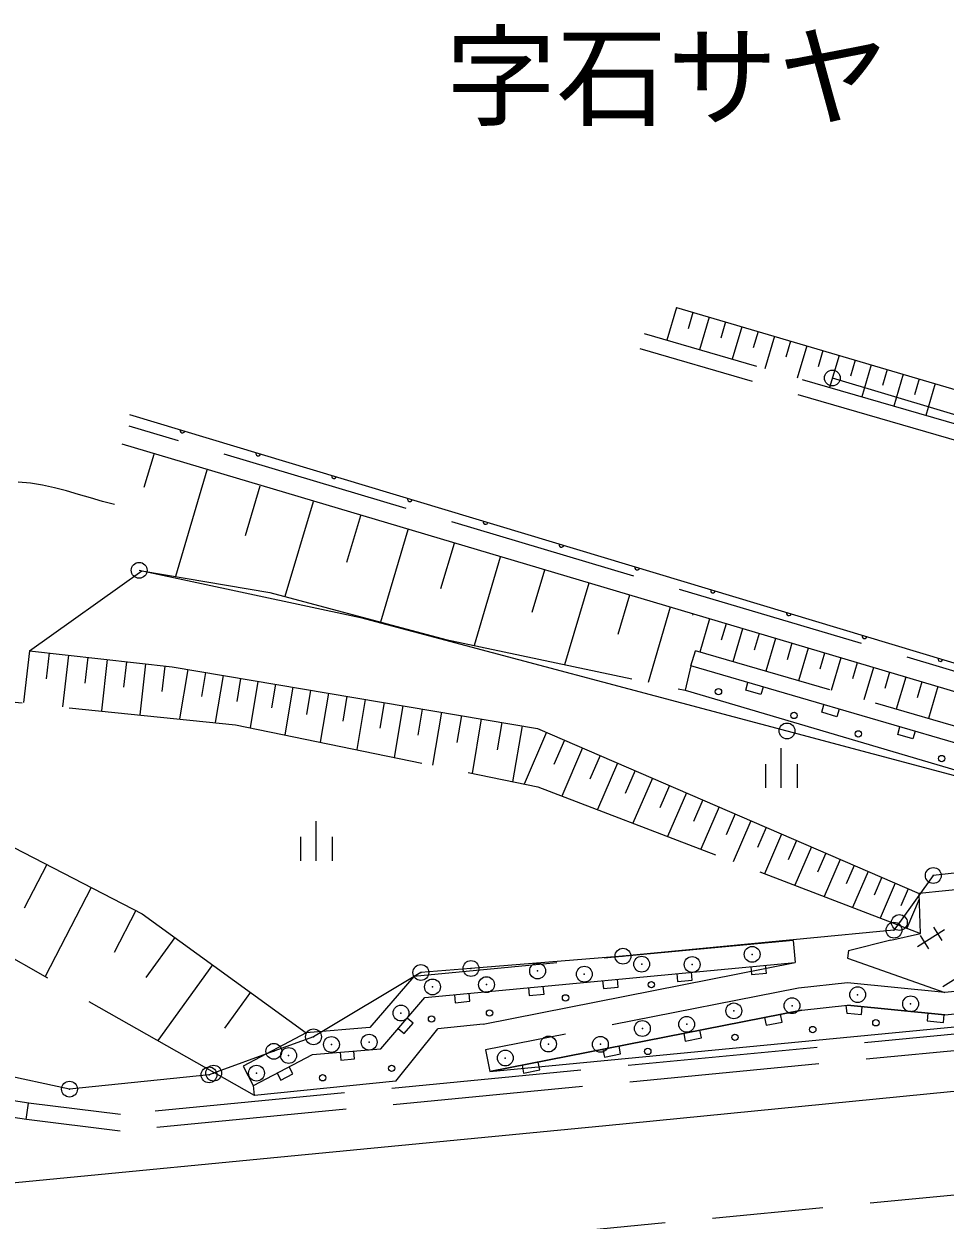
# Model space of a CAD drawing. Units: millimetres, scale not verified. Extents: x 39999 to 679983, y 20000 to 379991.
# Drawn here: x 462744 to 491833, y 290626 to 328408 of the extents above; entities that cross this region are included whole.
import ezdxf
from ezdxf.enums import TextEntityAlignment as Align

# ---------------------------------------------------------------- set-up
doc = ezdxf.new("R2010")
doc.units = ezdxf.units.MM
doc.header["$LTSCALE"] = 999.975
doc.header["$PDMODE"] = 32
doc.header["$PDSIZE"] = 500
doc.linetypes.add('CHAIN', pattern=[18.5, 12, -1.5, 3.5, -1.5])
doc.linetypes.add('DASHED', pattern=[7.5, 6, -1.5])
for name, color, linetype, lineweight in [('D-BMK', 2, 'CHAIN', 13), ('M-BGD', 7, 'Continuous', 13), ('M-BMK-ROW', 1, 'Continuous', 13)]:
    doc.layers.add(name, color=color, linetype=linetype, lineweight=lineweight)
doc.layers.add('M-BMK-HTXT', color=7, linetype='Continuous')
doc.styles.add('ＭＳ ゴシック', font='')
doc.styles.get('ＭＳ ゴシック').set_extended_font_data('MS Gothic')

# ---------------------------------------------------------------- blocks, each defined once
blk = doc.blocks.new('ﾌﾟﾛｯﾄﾏｰｸ-02')
at = {"color": 1, "linetype": 'Continuous', "lineweight": 13}
blk.add_circle((0, 0), 0.5, dxfattribs=at)

msp = doc.modelspace()

# ---------------------------------------------------------------- linework, layer by layer
at = {"layer": 'D-BMK'}
msp.add_line((471054.4, 289394.6), (569096.9, 298848.1), dxfattribs=at)
at = {"layer": 'M-BGD'}
for p, q in [((483350, 319450.3), (483045.6, 318416)), ((483350, 319450.3), (510330.1, 311509.8)), ((483867.1, 319298.1), (483715.2, 318781.9)), ((484384.3, 319145.9), (484081, 318115.4)), ((484899.5, 318994.3), (484748.1, 318479.9)), ((485414.8, 318842.6), (485112.6, 317815.8)), ((485928.2, 318691.5), (485777.4, 318179)), ((486441.6, 318540.4), (486140.5, 317517.3)), ((486953.1, 318389.9), (486802.9, 317879.2)), ((487464.7, 318239.3), (487164.7, 317219.9)), ((487974.4, 318089.3), (487824.7, 317580.5)), ((488484.1, 317939.3), (488185.2, 316923.5)), ((488992, 317789.8), (488842.8, 317282.8)), ((489499.9, 317640.3), (489202, 316628.2)), ((490005.9, 317491.4), (489857.3, 316986.3)), ((490512, 317342.5), (490215.2, 316334)), ((491016.2, 317194.1), (490868.1, 316690.7)), ((491520.4, 317045.7), (491224.7, 316040.8)), ((502921.3, 304958.4), (466086.7, 316065.3)), ((501835.1, 304431.4), (465845, 315129.9)), ((466841.5, 314803.6), (466534.8, 313765.6)), ((468518.5, 314308.1), (467527.4, 310954)), ((470195.6, 313812.5), (469729.8, 312236.1)), ((471872.6, 313316.9), (470987.3, 310320.8)), ((473370.7, 312874.3), (472933.9, 311396)), ((474868.8, 312431.6), (474006.9, 309514.6)), ((476327.3, 312000.6), (475902, 310561.4)), ((477785.8, 311569.6), (476960, 308775.2)), ((479183, 311156.8), (478786.4, 309814.5)), ((480580.3, 310743.9), (479819.5, 308169.3)), ((481867.6, 310363.5), (481502.2, 309126.8)), ((483154.9, 309983.1), (482454, 307611)), ((483871.6, 309771.3), (483859.8, 309731.7)), ((484395.8, 309615.7), (484084.7, 308567.2)), ((484917.3, 309461), (484762.1, 308938.1)), ((485438.8, 309306.2), (485129.3, 308263.2)), ((485957.6, 309152.3), (485803.2, 308632.1)), ((486476.3, 308998.3), (486168.5, 307960.8)), ((486995.1, 308844.4), (486841.6, 308327)), ((487513.9, 308690.4), (487207.6, 307658.3)), ((462921.1, 308610), (462735.1, 306969.8)), ((462921.1, 308610), (467423.1, 308099.5)), ((463536.2, 308540.3), (463443.5, 307722.9)), ((464151.3, 308470.5), (463966.5, 306841.3)), ((464762.2, 308401.2), (464670.1, 307589.4)), ((465373.2, 308332), (465189.7, 306713.7)), ((488029.9, 308537.3), (487877.2, 308022.6)), ((488546, 308384.1), (488241.3, 307357.5)), ((465980, 308263.1), (465888.6, 307456.7)), ((466586.8, 308194.3), (466404.6, 306587)), ((467189.6, 308126), (467098.8, 307325)), ((467423.1, 308099.5), (478965.1, 306153.6)), ((467919.2, 308015.9), (467656.3, 306456.4)), ((483806.9, 308127.3), (483621, 307363.8)), ((502289.4, 302748.4), (483806.9, 308127.3)), ((489059.3, 308231.8), (488907.4, 307719.9)), ((489572.6, 308079.5), (489269.6, 307058.3)), ((468477.6, 307921.7), (468349.1, 307159.6)), ((469035.9, 307827.6), (468784.9, 306338.7)), ((469585.4, 307735), (469462.8, 307007.9)), ((470134.8, 307642.3), (469887.8, 306177.2)), ((485537.2, 307363.4), (485607.1, 307603.4)), ((490083.2, 307928), (489932.1, 307418.7)), ((490593.8, 307776.4), (490292.4, 306760.6)), ((491101.8, 307625.7), (490951.4, 307119.1)), ((470684.2, 307549.7), (470559.1, 306807.3)), ((471233.7, 307457.1), (470980, 305952.6)), ((471797.8, 307362), (471669.3, 306599.6)), ((472362, 307266.9), (472101.6, 305722)), ((483621, 307363.8), (501757, 301995.8)), ((486017.3, 307223.7), (485537.2, 307363.4)), ((486087.1, 307463.7), (486017.3, 307223.7)), ((491609.7, 307475), (491309.8, 306464.5)), ((472941.3, 307169.2), (472809.4, 306386.4)), ((473520.7, 307071.5), (473253.2, 305485.2)), ((474115.5, 306971.2), (473980, 306167.4)), ((474710.4, 306870.9), (474435.8, 305242)), ((487937.6, 306664.8), (488007.4, 306904.9)), ((475321.3, 306768), (475182.1, 305942.6)), ((475932.1, 306665), (475650.1, 304992.3)), ((476559.4, 306559.2), (476416.5, 305711.7)), ((477186.6, 306453.5), (476897.1, 304735.9)), ((488417.6, 306525.1), (487937.6, 306664.8)), ((488487.5, 306765.1), (488417.6, 306525.1)), ((477830.7, 306344.9), (477684, 305474.6)), ((478474.8, 306236.3), (478177.5, 304472.6)), ((478965.1, 306153.6), (491013, 300942.8)), ((490337.9, 305966.2), (490407.8, 306206.3)), ((490887.8, 306066.6), (490818, 305826.5)), ((479245.2, 306032.5), (478538.5, 304398.4)), ((479814.9, 305786.1), (479481.2, 305014.4)), ((490818, 305826.5), (490337.9, 305966.2)), ((480384.6, 305539.7), (479727.6, 304020.5)), ((480936.9, 305300.8), (480613.4, 304552.9)), ((486657.8, 304281.5), (486657.8, 305531.5)), ((481489.1, 305062), (480852.2, 303589.4)), ((486157.8, 305031.5), (486157.8, 304281.5)), ((487157.8, 305031.5), (487157.8, 304281.5)), ((482041.3, 304823.2), (481727.9, 304098.5)), ((482593.5, 304584.3), (481976.8, 303158.4)), ((483128.2, 304353), (482824.7, 303651.4)), ((483662.9, 304121.8), (483065.8, 302741)), ((484180.7, 303897.8), (483886.9, 303218.4)), ((484698.5, 303673.9), (484120.2, 302336.9)), ((485199.9, 303457), (484915.3, 302799.1)), ((471973.9, 301976.5), (471973.9, 303226.4)), ((485701.3, 303240.2), (485141.3, 301945.5)), ((486186.8, 303030.2), (485911.2, 302393.1)), ((471473.9, 302726.4), (471473.9, 301976.5)), ((472473.8, 302726.4), (472473.8, 301976.5)), ((486672.3, 302820.2), (486130.1, 301566.5)), ((462426.5, 302391.4), (466474.3, 300298.4)), ((487142.4, 302616.9), (486875.6, 302000)), ((487612.5, 302413.5), (487087.5, 301199.6)), ((488067.8, 302216.6), (487809.4, 301619.3)), ((488523, 302019.7), (488014.6, 300844.2)), ((501757, 301995.8), (491013, 300942.8)), ((463462.3, 301855.8), (462749.3, 300476.7)), ((488963.8, 301829.1), (488713.6, 301250.6)), ((489404.6, 301638.4), (488912.3, 300500.2)), ((489831.5, 301453.8), (489589.2, 300893.7)), ((490258.3, 301269.2), (489781.6, 300167)), ((464869.3, 301128.3), (463414.3, 298314.5)), ((490671.6, 301090.4), (490437.1, 300548.1)), ((491020, 300761.4), (490623.4, 299844.4)), ((491062.2, 299675.3), (491013.8, 300941.6)), ((466276.2, 300400.9), (465592.4, 299078.5)), ((466474.3, 300298.4), (471657.2, 296545.1)), ((490120.3, 299471.9), (491062.2, 299675.3)), ((490964.1, 299270.5), (491812.1, 299800.4)), ((491467.7, 299879.9), (491732.6, 299455.9)), ((467505.9, 299551.4), (466592.1, 298289.6)), ((488779.3, 299140.1), (490119.6, 299473.1)), ((491043.7, 299615), (491308.6, 299191)), ((488779.3, 299140.1), (488755.5, 298899.3)), ((488755.5, 298899.3), (491824.7, 297815.6)), ((468701.6, 298685.5), (466969.8, 296294.1)), ((475401.1, 297652.5), (487102.2, 298765.8)), ((477244.1, 296811.4), (487102.2, 298765.8)), ((485698.1, 298632.2), (485721.7, 298383.3)), ((486189.8, 298427.9), (486166.1, 298676.7)), ((491759, 297998.5), (492607, 298528.4)), ((481017.6, 298186.9), (481041.3, 297938)), ((481509.3, 297982.6), (481485.7, 298231.4)), ((483357.8, 298409.6), (483381.5, 298160.7)), ((483381.5, 298160.7), (483849.6, 298205.2)), ((483849.6, 298205.2), (483825.9, 298454.1)), ((485721.7, 298383.3), (486189.8, 298427.9)), ((491822.4, 297113.7), (503201.4, 298169.9)), ((469897.3, 297819.6), (469079.2, 296689.9)), ((476337.2, 297741.6), (476360.9, 297492.7)), ((476828.9, 297537.2), (476805.2, 297786.1)), ((477454.6, 295313.7), (503283.3, 297813.4)), ((478677.4, 297964.2), (478701.1, 297715.4)), ((478701.1, 297715.4), (479169.1, 297759.9)), ((479169.1, 297759.9), (479145.5, 298008.8)), ((481041.3, 297938), (481509.3, 297982.6)), ((474010.9, 296031.8), (475401.1, 297652.5)), ((474010.9, 296031.8), (475401.1, 297652.5)), ((476360.9, 297492.7), (476828.9, 297537.2)), ((487309.2, 297257.6), (488754.8, 297411.4)), ((487309.2, 297257.6), (488754.8, 297411.4)), ((488700.4, 297405.6), (488726.9, 297157)), ((488754.8, 297411.4), (491822.4, 297113.7)), ((491823.1, 297112.5), (488755.8, 297411.1)), ((489194, 297117.6), (489218.1, 297366.4)), ((475034.5, 296841.2), (474844.8, 297003.9)), ((477454.6, 295313.7), (487309.2, 297257.6)), ((487309.2, 297257.6), (477454.6, 295313.7)), ((486130.2, 297025), (486178.6, 296779.8)), ((486688.9, 296880.4), (486640.5, 297125.7)), ((488726.9, 297157), (488756, 297160.1)), ((488756, 297160.1), (489194, 297117.6)), ((491289, 297165.4), (491264.9, 296916.6)), ((491782.6, 296866.3), (491806.8, 297115.2)), ((474487.3, 295014.6), (475817.8, 296661.4)), ((474566.6, 296679.6), (474756.4, 296516.9)), ((474756.4, 296516.9), (475034.5, 296841.2)), ((477244.1, 296811.4), (475817.8, 296661.4)), ((484137.2, 296377.1), (484088.9, 296622.4)), ((486178.6, 296779.8), (486688.9, 296880.4)), ((491264.9, 296916.6), (491782.6, 296866.3)), ((483578.5, 296521.7), (483626.9, 296276.4)), ((483626.9, 296276.4), (484137.2, 296377.1)), ((469989, 294871.8), (471856.9, 295858.9)), ((469989, 294871.8), (471855.7, 295858.1)), ((471855.7, 295858.1), (474010.9, 296031.8)), ((471856.9, 295858.9), (474010.9, 296031.8)), ((472732.4, 295928.8), (472752.4, 295679.6)), ((473178.3, 295713.9), (473158.2, 295963.1)), ((481026.9, 296018.4), (481075.3, 295773.1)), ((481075.3, 295773.1), (481585.6, 295873.8)), ((481585.6, 295873.8), (481537.2, 296119)), ((471239.1, 295249.6), (471122.3, 295470.6)), ((472752.4, 295679.6), (473178.3, 295713.9)), ((478475.2, 295515), (478523.6, 295269.8)), ((479033.9, 295370.4), (478985.6, 295615.7)), ((470744.5, 295271), (470861.3, 295050)), ((470861.3, 295050), (471239.1, 295249.6)), ((478523.6, 295269.8), (479033.9, 295370.4)), ((462820.6, 293801), (454842.6, 295029.1)), ((470023.7, 294560), (469989, 294871.8)), ((474489.2, 295014.1), (470023.7, 294560))]:
    msp.add_line(p, q, dxfattribs=at)
at = {"layer": 'M-BGD', "linetype": 'DASHED'}
for p, q in [((507498.6, 311315.3), (482341.6, 318620.5)), ((507359.2, 310835.1), (482202.2, 318140.3)), ((503573, 304563), (466063.2, 315705.3)), ((462921.1, 308610), (466462.1, 311134.5)), ((466462.1, 311134.5), (470506.2, 310449.2)), ((470506.2, 310449.2), (476070.4, 308963.7)), ((476070.4, 308963.7), (483621, 307363.8)), ((483806.9, 308127.3), (483946.6, 308607.4)), ((502594.9, 303180.2), (483946.6, 308607.4)), ((456714, 307569.1), (469429.7, 306271.4)), ((469429.7, 306271.4), (478976.6, 304308.3)), ((478976.6, 304308.3), (491061.4, 299676.5)), ((470022.6, 294559.3), (461742.3, 299264.6)), ((487036.7, 299461.4), (487102.2, 298765.8)), ((517706.6, 298437.9), (465786.7, 293437.4)), ((477320.1, 296000.2), (477454.6, 295313.7)), ((469662, 295490.7), (469988, 294872)), ((462819.4, 293800.2), (462891.8, 294316.1)), ((465787.7, 293437.2), (462820.6, 293801))]:
    msp.add_line(p, q, dxfattribs=at)
at = {"layer": 'M-BGD'}
for points in [[(465608, 313231.1), (465227.8, 313327.3), (464849.1, 313435), (464471, 313547.4), (464092.6, 313657.5), (463713, 313758.3), (463331.3, 313842.8), (462946.5, 313904.2), (462557.7, 313935.4)], [(462899.7, 294314.9), (454859.2, 295552.7), (451885.2, 295287.2)], [(373055.3, 283209.7), (383304.6, 284194), (394175.8, 285230.6), (405036.4, 286277.9), (415893.1, 287325.7), (426753.6, 288369.9), (437599.6, 289421.1), (448451.3, 290462.2), (459304.6, 291509.1), (470204.9, 292558.3), (481120.9, 293616.8), (492001.9, 294690.9), (498145.1, 295238.1)]]:
    msp.add_lwpolyline(points, dxfattribs=at)
at = {"layer": 'M-BGD', "linetype": 'DASHED'}
for points in [[(487036.7, 299461.4), (475053.7, 298322.6), (473667.4, 296706.4), (471657.2, 296545.1), (469662, 295490.7)], [(517656.8, 298955.4), (465794.5, 293960.2), (462883.8, 294317.1)], [(503136.6, 298866.9), (491824.7, 297815.6), (488752.4, 298114.7), (487204.8, 297949.1), (477320.1, 296000.2)]]:
    msp.add_lwpolyline(points, dxfattribs=at)
at = {"layer": 'M-BGD'}
for centre in [(484677.2, 307315.2), (487064.2, 306565), (489091.8, 305983.1), (491728.1, 305203.7), (482559.4, 298061.5), (479847.9, 297643.9), (475615.4, 296977.6), (477446.5, 297166.6), (487654.6, 296645.3), (489646.9, 296857.1), (485198, 296396.7), (482444.5, 295952.8), (474356.3, 295420.9), (472175.7, 295120.6)]:
    msp.add_circle(centre, 100, dxfattribs=at)
for centre in [(467749.6, 315563.9), (470143, 314842.2), (472536.5, 314120.4), (474930, 313398.7), (477323.5, 312677), (479717, 311955.3), (482110.5, 311233.6), (484504, 310511.9), (486897.5, 309790.1), (489291, 309068.4), (491684.5, 308346.7)]:
    msp.add_arc(centre, 75, 163.22025, 343.22025, dxfattribs=at)
for p in [(485743.2, 299017.9), (482252.8, 298708.1), (483846.5, 298700), (478964.9, 298495.5), (480441.1, 298394.6), (475645.3, 297990.3), (477353.7, 298063.7), (489072.2, 297745.5), (474650.9, 297164.3), (485163.1, 297232.5), (487000.3, 297396.1), (490744.7, 297455.4), (483673.7, 296808.6), (482275.4, 296675.6), (472454.4, 296171.8), (473646.8, 296244.5), (479307.2, 296185.2), (480949, 296178.1), (471102.6, 295824.2), (477945.7, 295743.8), (470086.3, 295267.1)]:
    msp.add_point(p, dxfattribs=at)
at = {"layer": 'M-BMK-ROW', "color": 30}
for points in [[(518058.9, 313459.2), (513631.5, 313293.7), (513142.8, 313662.1), (511738, 313347), (509270.1, 311534.8), (503889.9, 312541.3), (488273.7, 317224.2)], [(466382.1, 311150.4), (473367.7, 309659.7), (486841.4, 306076.7), (500315, 302493.7), (501756.9, 301995.7), (503573, 304562.9), (515122.9, 305450.5), (524257.1, 306108.3), (536859.5, 307229.2), (546091.4, 308046.9), (554784, 308816.8)], [(524257.1, 306108.3), (515122.9, 305450.5), (503573, 304562.9), (501756.9, 301995.7), (500315, 302493.7), (491460.3, 301511.5), (490391, 300022.9), (490220, 299784.3), (481660.3, 298959.7), (476861.3, 298572.3), (475280.1, 298444.8), (471887.6, 296414.9), (470633.6, 295957.3), (468735.1, 295264.6), (468588.4, 295211.3), (464182.7, 294762.9), (461926, 295247.9), (454804.7, 296168.5), (441874.7, 294821.6), (437495.4, 294398.9), (436873.2, 294322), (435184.2, 294563.1), (434135.2, 294687.2), (420943.2, 293352.6)]]:
    msp.add_lwpolyline(points, dxfattribs=at)
at = {"layer": 'M-BMK-ROW'}
for centre in [(491460.3, 301511.5), (490220, 299784.3), (490391, 300022.9), (481660.3, 298959.7), (475280.1, 298444.8), (476861.3, 298572.3), (471887.6, 296414.9), (470633.6, 295957.3), (468588.4, 295211.3), (468735.1, 295264.6), (464182.7, 294762.9)]:
    msp.add_circle(centre, 250, dxfattribs=at)
for p in [(491460.3, 301511.5), (490220, 299784.3), (490391, 300022.9), (481660.3, 298959.7), (475280.1, 298444.8), (476861.3, 298572.3), (471887.6, 296414.9), (470633.6, 295957.3), (468588.4, 295211.3), (468735.1, 295264.6), (464182.7, 294762.9)]:
    msp.add_point(p, dxfattribs=at)

# ---------------------------------------------------------------- block references
at = {"layer": 'M-BMK-ROW', "xscale": 499.9883, "yscale": 499.9883}
for p in [(488273.6, 317224.3), (466382.1, 311150.4), (486841.4, 306076.7)]:
    msp.add_blockref('ﾌﾟﾛｯﾄﾏｰｸ-02', p, dxfattribs=at)

# ---------------------------------------------------------------- texts
at = {"layer": 'M-BMK-HTXT', "style": 'ＭＳ ゴシック'}
msp.add_text('字石サヤ', height=2566, dxfattribs=at).set_placement((483058.1, 324691.6), align=Align.BOTTOM_CENTER)

doc.saveas('drawing.dxf')
